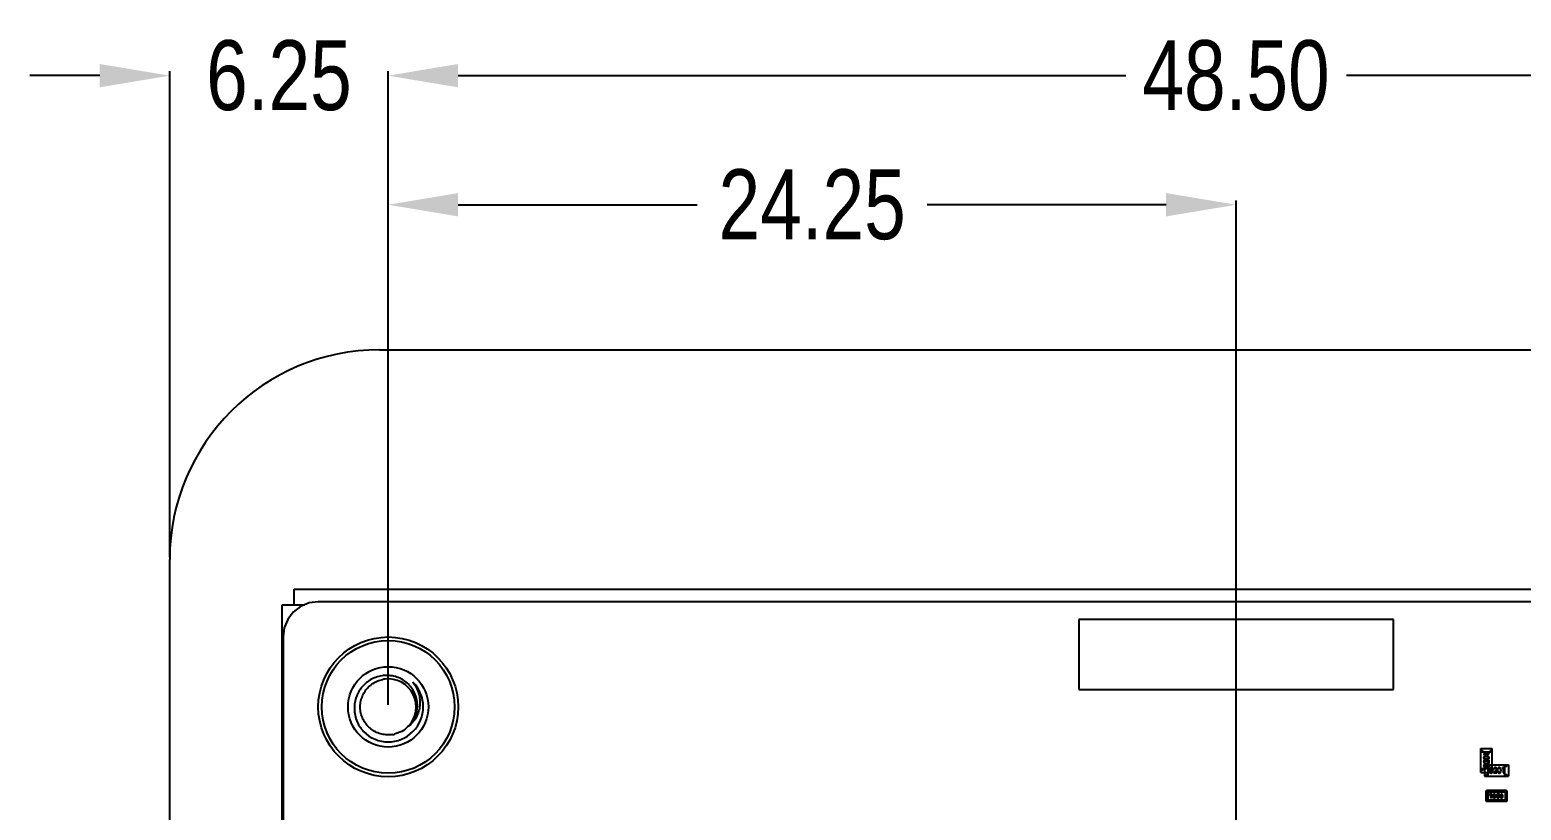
# Model space of a CAD drawing. Header units: inches. Extents: x -13 to 240, y -18 to 126.
# Drawn here: x 163.58 to 206.23, y 96.51 to 118.84 of the extents above; entities that cross this region are included whole.
import ezdxf

# ---------------------------------------------------------------- set-up
doc = ezdxf.new("R2010")
doc.units = ezdxf.units.IN
doc.header["$LTSCALE"] = 1.21
doc.header["$MEASUREMENT"] = 0
doc.header["$PDMODE"] = 3
doc.header["$PDSIZE"] = 0.3125
doc.layers.get('0').update_dxf_attribs({"linetype": 'CONTINUOUS'})
doc.layers.get('Defpoints').update_dxf_attribs({"linetype": 'CONTINUOUS'})
doc.layers.add('DIM', color=3, linetype='CONTINUOUS')
doc.styles.get("Standard").update_dxf_attribs({"font": 'txt', "width": 0.8})
doc.dimstyles.get("Standard").update_dxf_attribs({"dimtxt": 0.15625, "dimasz": 0.1875, "dimexe": 0.125, "dimexo": 0.0625, "dimgap": 0.09, "dimtad": 0, "dimtih": 1, "dimtoh": 1, "dimzin": 4, "dimdsep": 46, "dimtxsty": 'Standard', "dimblk": '_FILLED', "dimblk1": '_FILLED', "dimblk2": '_FILLED', "dimcen": 0.09, "dimazin": 1, "dimtp": 0.01, "dimtm": 0.01, "dimtfac": 1, "dimtofl": 0, "dimtmove": 0, "dimatfit": 3, "dimldrblk": '_FILLED', "dimfxl": 1, "dimtolj": 1, "dimtzin": 4, "dimarcsym": 0})

# ---------------------------------------------------------------- blocks, each defined once
blk = doc.blocks.new('_FILLED')
at = {"color": 0, "linetype": 'ByBlock'}
blk.add_solid([(0, 0), (-1, 0.167), (-1, -0.167)], dxfattribs=at)
blk = doc.blocks.new('*D50')
at = {"layer": 'Defpoints', "color": 0}
for p in [(222.326, 117.529), (173.826, 99.467), (222.326, 99.467)]:
    blk.add_point(p, dxfattribs=at)
at = {"layer": 'DIM', "color": 0, "lineweight": -2}
for p, q in [((173.826, 99.529), (173.826, 117.654)), ((175.826, 117.529), (194.92, 117.529)), ((220.326, 117.529), (201.233, 117.529)), ((222.326, 99.529), (222.326, 117.654))]:
    blk.add_line(p, q, dxfattribs=at)
at = {"layer": 'DIM', "color": 0, "lineweight": -2, "xscale": 2, "yscale": 2, "zscale": 2, "rotation": 180}
blk.add_blockref('_FILLED', (173.826, 117.529), dxfattribs=at)
at = {"layer": 'DIM', "color": 0, "lineweight": -2, "xscale": 2, "yscale": 2, "zscale": 2}
blk.add_blockref('_FILLED', (222.326, 117.529), dxfattribs=at)
at = {"layer": 'DIM', "color": 0, "insert": (198.076, 117.529), "char_height": 2, "attachment_point": 5}
blk.add_mtext('\\A1;48.50', dxfattribs=at)
blk = doc.blocks.new('*D51')
at = {"layer": 'Defpoints', "color": 0}
for p in [(167.577, 117.529), (167.577, 103.686), (173.826, 99.467)]:
    blk.add_point(p, dxfattribs=at)
at = {"layer": 'DIM', "color": 0, "lineweight": -2}
for p, q in [((165.577, 117.529), (163.577, 117.529)), ((167.577, 103.749), (167.577, 117.654)), ((173.826, 99.529), (173.826, 117.654)), ((175.826, 117.529), (177.826, 117.529))]:
    blk.add_line(p, q, dxfattribs=at)
at = {"layer": 'DIM', "color": 0, "lineweight": -2, "xscale": 2, "yscale": 2, "zscale": 2}
blk.add_blockref('_FILLED', (167.577, 117.529), dxfattribs=at)
at = {"layer": 'DIM', "color": 0, "lineweight": -2, "xscale": 2, "yscale": 2, "zscale": 2, "rotation": 180}
blk.add_blockref('_FILLED', (173.826, 117.529), dxfattribs=at)
at = {"layer": 'DIM', "color": 0, "insert": (170.702, 117.529), "char_height": 2, "attachment_point": 5}
blk.add_mtext('\\A1;6.25', dxfattribs=at)
blk = doc.blocks.new('*D57')
at = {"layer": 'Defpoints', "color": 0}
for p in [(222.327, 99.465), (198.077, 63.466), (232.488, 63.466)]:
    blk.add_point(p, dxfattribs=at)
at = {"layer": 'DIM', "color": 0, "lineweight": -2}
for p, q in [((222.389, 99.465), (232.613, 99.465)), ((232.488, 97.465), (232.488, 84.489)), ((232.488, 65.466), (232.488, 78.442)), ((198.139, 63.466), (232.613, 63.466))]:
    blk.add_line(p, q, dxfattribs=at)
at = {"layer": 'DIM', "color": 0, "lineweight": -2, "xscale": 2, "yscale": 2, "zscale": 2}
for p, rotation in [((232.488, 99.465), 90), ((232.488, 63.466), 270)]:
    blk.add_blockref('_FILLED', p, dxfattribs=dict(at, rotation=rotation))
at = {"layer": 'DIM', "color": 0, "insert": (232.488, 81.466), "char_height": 2, "attachment_point": 5, "rotation": 90}
blk.add_mtext('\\A1;36.00', dxfattribs=at)
blk = doc.blocks.new('*D58')
at = {"layer": 'Defpoints', "color": 0}
for p in [(173.827, 113.835), (173.827, 99.465), (198.077, 63.466)]:
    blk.add_point(p, dxfattribs=at)
at = {"layer": 'DIM', "color": 0, "lineweight": -2}
for p, q in [((173.827, 99.527), (173.827, 113.96)), ((198.077, 63.529), (198.077, 113.96)), ((175.827, 113.835), (182.662, 113.835)), ((196.077, 113.835), (189.242, 113.835))]:
    blk.add_line(p, q, dxfattribs=at)
at = {"layer": 'DIM', "color": 0, "lineweight": -2, "xscale": 2, "yscale": 2, "zscale": 2, "rotation": 180}
blk.add_blockref('_FILLED', (173.827, 113.835), dxfattribs=at)
at = {"layer": 'DIM', "color": 0, "lineweight": -2, "xscale": 2, "yscale": 2, "zscale": 2}
blk.add_blockref('_FILLED', (198.077, 113.835), dxfattribs=at)
at = {"layer": 'DIM', "color": 0, "insert": (185.952, 113.835), "char_height": 2, "attachment_point": 5}
blk.add_mtext('\\A1;24.25', dxfattribs=at)

msp = doc.modelspace()

# ---------------------------------------------------------------- linework, layer by layer
at = {"color": 7, "linetype": 'Continuous'}
for p, q in [((173.577, 109.686), (222.577, 109.686)), ((167.577, 23.246), (167.577, 103.686)), ((171.137, 102.386), (171.137, 102.836)), ((171.137, 102.836), (225.017, 102.836)), ((170.797, 19.546), (170.797, 102.386)), ((170.797, 102.386), (171.434, 102.386)), ((171.566, 102.441), (171.322, 102.34)), ((171.827, 102.475), (171.566, 102.441)), ((224.327, 102.466), (171.827, 102.475)), ((170.953, 101.971), (170.852, 101.727)), ((171.113, 102.18), (170.953, 101.971)), ((171.322, 102.34), (171.113, 102.18)), ((193.577, 101.966), (193.577, 99.966)), ((202.577, 101.966), (193.577, 101.966)), ((202.577, 99.966), (202.577, 101.966)), ((170.852, 101.727), (170.827, 101.466)), ((170.827, 101.466), (170.818, 64.681)), ((193.577, 99.966), (202.577, 99.966)), ((205.076, 97.591), (205.076, 98.271)), ((205.076, 98.271), (205.406, 98.271)), ((205.076, 98.221), (205.126, 98.221)), ((205.406, 98.171), (205.076, 98.171)), ((205.126, 98.221), (205.126, 98.171)), ((205.161, 98.133), (205.161, 98.105)), ((205.311, 98.133), (205.161, 98.133)), ((205.161, 98.105), (205.176, 98.097)), ((205.176, 98.097), (205.176, 98.12)), ((205.176, 98.12), (205.311, 98.12)), ((205.311, 98.12), (205.311, 98.133)), ((205.356, 98.171), (205.356, 98.221)), ((205.356, 98.221), (205.406, 98.221)), ((205.406, 97.715), (205.406, 98.271)), ((205.326, 97.691), (205.076, 97.691)), ((205.126, 97.691), (205.126, 97.641)), ((205.186, 97.804), (205.186, 97.752)), ((205.186, 97.735), (205.186, 97.481)), ((205.236, 97.811), (205.201, 97.811)), ((205.207, 97.848), (205.207, 97.862)), ((205.236, 98.047), (205.273, 98.041)), ((205.236, 97.816), (205.273, 97.81)), ((205.236, 97.761), (205.236, 97.811)), ((205.286, 97.761), (205.236, 97.761)), ((205.249, 97.901), (205.311, 97.843)), ((205.295, 97.875), (205.255, 97.912)), ((205.286, 97.752), (205.286, 97.803)), ((205.286, 97.481), (205.286, 97.736)), ((205.295, 97.945), (205.295, 97.875)), ((205.311, 97.945), (205.295, 97.945)), ((205.299, 97.811), (205.866, 97.811)), ((205.311, 97.843), (205.311, 97.945)), ((205.404, 97.691), (205.341, 97.691)), ((205.356, 97.641), (205.356, 97.691)), ((205.443, 97.68), (205.456, 97.68)), ((205.7, 97.727), (205.691, 97.711)), ((205.691, 97.711), (205.714, 97.711)), ((205.728, 97.727), (205.7, 97.727)), ((205.714, 97.711), (205.714, 97.577)), ((205.728, 97.577), (205.728, 97.727)), ((205.766, 97.481), (205.766, 97.811)), ((205.816, 97.761), (205.766, 97.761)), ((205.816, 97.811), (205.816, 97.761)), ((205.866, 97.811), (205.866, 97.481)), ((205.126, 97.641), (205.076, 97.641)), ((205.076, 97.591), (205.336, 97.591)), ((205.186, 97.481), (205.866, 97.481)), ((205.236, 97.481), (205.236, 97.531)), ((205.236, 97.531), (205.286, 97.531)), ((205.406, 97.641), (205.356, 97.641)), ((205.359, 97.591), (205.386, 97.591)), ((205.41, 97.652), (205.405, 97.614)), ((205.406, 97.641), (205.406, 97.619)), ((205.495, 97.639), (205.437, 97.577)), ((205.437, 97.577), (205.539, 97.577)), ((205.469, 97.592), (205.507, 97.632)), ((205.539, 97.592), (205.469, 97.592)), ((205.539, 97.577), (205.539, 97.592)), ((205.641, 97.652), (205.635, 97.614)), ((205.714, 97.577), (205.728, 97.577)), ((205.766, 97.531), (205.816, 97.531)), ((205.816, 97.531), (205.816, 97.481)), ((205.221, 97.038), (205.221, 96.794)), ((205.221, 97.038), (205.831, 97.038)), ((205.251, 96.764), (205.251, 97.069)), ((205.8, 97.069), (205.251, 97.069)), ((205.282, 97.069), (205.282, 96.764)), ((205.389, 96.965), (205.337, 96.965)), ((205.337, 96.948), (205.354, 96.948)), ((205.354, 96.948), (205.354, 96.86)), ((205.354, 96.86), (205.391, 96.869)), ((205.372, 96.883), (205.372, 96.948)), ((205.372, 96.948), (205.389, 96.948)), ((205.387, 96.887), (205.372, 96.883)), ((205.392, 96.888), (205.387, 96.887)), ((205.4, 96.879), (205.392, 96.888)), ((205.428, 96.922), (205.428, 96.904)), ((205.446, 96.922), (205.453, 96.943)), ((205.446, 96.922), (205.446, 96.904)), ((205.453, 96.882), (205.446, 96.904)), ((205.453, 96.943), (205.465, 96.949)), ((205.465, 96.877), (205.453, 96.882)), ((205.465, 96.949), (205.477, 96.944)), ((205.478, 96.883), (205.465, 96.877)), ((205.477, 96.944), (205.485, 96.922)), ((205.485, 96.904), (205.478, 96.883)), ((205.485, 96.904), (205.485, 96.922)), ((205.502, 96.904), (205.502, 96.922)), ((205.532, 96.965), (205.532, 96.957)), ((205.609, 96.965), (205.532, 96.965)), ((205.541, 96.945), (205.546, 96.948)), ((205.546, 96.948), (205.582, 96.948)), ((205.582, 96.948), (205.549, 96.921)), ((205.549, 96.891), (205.554, 96.901)), ((205.554, 96.901), (205.609, 96.946)), ((205.584, 96.882), (205.569, 96.877)), ((205.589, 96.891), (205.584, 96.882)), ((205.597, 96.897), (205.589, 96.891)), ((205.606, 96.889), (205.597, 96.897)), ((205.609, 96.946), (205.609, 96.965)), ((205.633, 96.922), (205.633, 96.904)), ((205.65, 96.922), (205.657, 96.943)), ((205.65, 96.922), (205.65, 96.904)), ((205.658, 96.882), (205.65, 96.904)), ((205.657, 96.943), (205.67, 96.949)), ((205.67, 96.877), (205.658, 96.882)), ((205.67, 96.949), (205.682, 96.944)), ((205.682, 96.883), (205.67, 96.877)), ((205.682, 96.944), (205.689, 96.922)), ((205.689, 96.904), (205.682, 96.883)), ((205.689, 96.904), (205.689, 96.922)), ((205.707, 96.904), (205.707, 96.922)), ((205.77, 97.069), (205.77, 96.764)), ((205.8, 97.069), (205.8, 96.764)), ((205.831, 96.794), (205.831, 97.038)), ((205.831, 96.794), (205.221, 96.794)), ((205.251, 96.764), (205.8, 96.764))]:
    msp.add_line(p, q, dxfattribs=at)
for radius in [2, 1.9, 1.15]:
    msp.add_circle((173.827, 99.466), radius, dxfattribs=at)
for centre, radius, start, end in [((173.577, 103.686), 6, 90, 180), ((173.826, 99.467), 0.799, 97.041, 100.9143), ((173.827, 99.466), 0.8, 315.539, 97.0457), ((173.827, 99.466), 1, 225, 45), ((173.827, 99.465), 0.799, 278.9757, 282.8536), ((205.251, 97.038), 0.0305, 90, 180), ((205.8, 97.038), 0.0305, 0, 90), ((205.251, 96.794), 0.0305, 180, 270), ((205.8, 96.794), 0.0305, 270, 0)]:
    msp.add_arc(centre, radius, start, end, dxfattribs=at)
for points, knots in [([(173.952, 98.676), (173.9, 98.668), (173.796, 98.662), (173.642, 98.683), (173.494, 98.733), (173.359, 98.811), (173.241, 98.914), (173.145, 99.037), (173.075, 99.177), (173.034, 99.327), (173.022, 99.483), (173.04, 99.638), (173.088, 99.787), (173.164, 99.923), (173.264, 100.042), (173.386, 100.14), (173.524, 100.213), (173.624, 100.242), (173.675, 100.252)], [0, 0, 0, 0, 0.062524, 0.125017, 0.187517, 0.250016, 0.312515, 0.375014, 0.437512, 0.500011, 0.562509, 0.625008, 0.687506, 0.750005, 0.812504, 0.875002, 0.937501, 1, 1, 1, 1]), ([(174.392, 98.901), (174.436, 98.94), (174.514, 99.027), (174.6, 99.181), (174.652, 99.35), (174.667, 99.525), (174.645, 99.7), (174.588, 99.867), (174.497, 100.018), (174.378, 100.148), (174.236, 100.252), (174.075, 100.325), (173.904, 100.365), (173.728, 100.371), (173.554, 100.343), (173.388, 100.283), (173.238, 100.192), (173.15, 100.113), (173.11, 100.07)], [0, 0, 0, 0, 0.062476, 0.124951, 0.187434, 0.24992, 0.31241, 0.374903, 0.437399, 0.499899, 0.562402, 0.624908, 0.687417, 0.749928, 0.812442, 0.874959, 0.937478, 1, 1, 1, 1]), ([(173.11, 100.07), (173.035, 99.989), (172.913, 99.798), (172.865, 99.577), (172.86, 99.466)], [0, 0, 0, 0, 0.499954, 1, 1, 1, 1]), ([(174.534, 100.173), (174.57, 100.126), (174.635, 100.025), (174.702, 99.859), (174.737, 99.683), (174.737, 99.504), (174.702, 99.328), (174.632, 99.163), (174.529, 99.016), (174.44, 98.935), (174.392, 98.901)], [0, 0, 0, 0, 0.125239, 0.250419, 0.375543, 0.5006, 0.625583, 0.750487, 0.875289, 1, 1, 1, 1]), ([(172.86, 99.466), (172.857, 99.402), (172.864, 99.273), (172.913, 99.085), (172.998, 98.91), (173.076, 98.807), (173.119, 98.759)], [0, 0, 0, 0, 0.249991, 0.499982, 0.74998, 1, 1, 1, 1]), ([(205.236, 98.06), (205.233, 98.06), (205.229, 98.06), (205.222, 98.06), (205.216, 98.059), (205.21, 98.058), (205.205, 98.057), (205.2, 98.056), (205.195, 98.055), (205.191, 98.053), (205.186, 98.051), (205.183, 98.049), (205.179, 98.047), (205.176, 98.045), (205.173, 98.043), (205.17, 98.04), (205.167, 98.037), (205.165, 98.035), (205.163, 98.032), (205.161, 98.028), (205.16, 98.025), (205.159, 98.022), (205.158, 98.019), (205.157, 98.015), (205.157, 98.012), (205.157, 98.009), (205.157, 98.008)], [0, 0, 0, 0, 0.065278, 0.127205, 0.186168, 0.241675, 0.294115, 0.343609, 0.390387, 0.434463, 0.476646, 0.517002, 0.555936, 0.593716, 0.630057, 0.665601, 0.700745, 0.734917, 0.768681, 0.802087, 0.834849, 0.867433, 0.900138, 0.932806, 0.966212, 1, 1, 1, 1]), ([(205.157, 98.008), (205.157, 98.007), (205.157, 98.005), (205.157, 98.001), (205.158, 97.998), (205.159, 97.995), (205.16, 97.991), (205.161, 97.988), (205.163, 97.985), (205.165, 97.982), (205.167, 97.979), (205.17, 97.977), (205.173, 97.974), (205.175, 97.972), (205.179, 97.97), (205.182, 97.968), (205.186, 97.966), (205.19, 97.964), (205.194, 97.963), (205.199, 97.962), (205.204, 97.96), (205.209, 97.96), (205.215, 97.959), (205.222, 97.958), (205.229, 97.958), (205.233, 97.958), (205.236, 97.958)], [0, 0, 0, 0, 0.033742, 0.066533, 0.099153, 0.13154, 0.164087, 0.196563, 0.229707, 0.263315, 0.297504, 0.331686, 0.366482, 0.4021, 0.438958, 0.476748, 0.515985, 0.556589, 0.599519, 0.645765, 0.695487, 0.748721, 0.805687, 0.866754, 0.931405, 1, 1, 1, 1]), ([(205.201, 97.943), (205.2, 97.943), (205.197, 97.943), (205.193, 97.942), (205.189, 97.941), (205.185, 97.94), (205.181, 97.938), (205.177, 97.936), (205.173, 97.933), (205.17, 97.93), (205.167, 97.927), (205.164, 97.923), (205.162, 97.92), (205.16, 97.916), (205.159, 97.911), (205.158, 97.907), (205.157, 97.902), (205.157, 97.899), (205.157, 97.897)], [0, 0, 0, 0, 0.06271, 0.123347, 0.183401, 0.242828, 0.302097, 0.36242, 0.423725, 0.487032, 0.550491, 0.612709, 0.674265, 0.73617, 0.799211, 0.863483, 0.930525, 1, 1, 1, 1]), ([(205.157, 97.897), (205.157, 97.896), (205.157, 97.892), (205.158, 97.888), (205.159, 97.883), (205.16, 97.878), (205.162, 97.874), (205.165, 97.87), (205.168, 97.866), (205.171, 97.863), (205.174, 97.86), (205.178, 97.857), (205.182, 97.854), (205.187, 97.852), (205.191, 97.851), (205.196, 97.849), (205.202, 97.849), (205.205, 97.849), (205.207, 97.848)], [0, 0, 0, 0, 0.06445, 0.126725, 0.187421, 0.247417, 0.306749, 0.366595, 0.427749, 0.490235, 0.553031, 0.614805, 0.676505, 0.738096, 0.801021, 0.864897, 0.931209, 1, 1, 1, 1]), ([(205.236, 97.829), (205.233, 97.829), (205.229, 97.829), (205.222, 97.829), (205.216, 97.828), (205.21, 97.828), (205.205, 97.827), (205.2, 97.825), (205.195, 97.824), (205.191, 97.822), (205.186, 97.821), (205.183, 97.819), (205.179, 97.817), (205.176, 97.814), (205.173, 97.812), (205.17, 97.809), (205.167, 97.807), (205.165, 97.804), (205.163, 97.801), (205.161, 97.798), (205.16, 97.795), (205.159, 97.791), (205.158, 97.788), (205.157, 97.785), (205.157, 97.781), (205.157, 97.779), (205.157, 97.777)], [0, 0, 0, 0, 0.065278, 0.127205, 0.186168, 0.241675, 0.294115, 0.343609, 0.390387, 0.434463, 0.476646, 0.517002, 0.555936, 0.593716, 0.630057, 0.665601, 0.700745, 0.734917, 0.768681, 0.802087, 0.834849, 0.867433, 0.900138, 0.932806, 0.966212, 1, 1, 1, 1]), ([(205.157, 97.777), (205.157, 97.776), (205.157, 97.774), (205.157, 97.77), (205.158, 97.767), (205.159, 97.764), (205.16, 97.761), (205.161, 97.757), (205.163, 97.754), (205.165, 97.751), (205.167, 97.749), (205.17, 97.746), (205.173, 97.744), (205.175, 97.741), (205.179, 97.739), (205.182, 97.737), (205.186, 97.735), (205.19, 97.734), (205.194, 97.732), (205.199, 97.731), (205.204, 97.73), (205.209, 97.729), (205.215, 97.728), (205.222, 97.728), (205.229, 97.727), (205.233, 97.727), (205.236, 97.727)], [0, 0, 0, 0, 0.033742, 0.066533, 0.099153, 0.13154, 0.164087, 0.196563, 0.229707, 0.263315, 0.297504, 0.331686, 0.366482, 0.4021, 0.438958, 0.476748, 0.515985, 0.556589, 0.599519, 0.645765, 0.695487, 0.748721, 0.805687, 0.866754, 0.931405, 1, 1, 1, 1]), ([(205.172, 98.009), (205.172, 98.01), (205.172, 98.014), (205.174, 98.018), (205.176, 98.023), (205.178, 98.027), (205.18, 98.03), (205.182, 98.032), (205.185, 98.034), (205.187, 98.036), (205.19, 98.037), (205.193, 98.039), (205.196, 98.04), (205.199, 98.042), (205.203, 98.043), (205.207, 98.044), (205.211, 98.045), (205.216, 98.045), (205.22, 98.046), (205.225, 98.046), (205.23, 98.046), (205.234, 98.046), (205.236, 98.047)], [0, 0, 0, 0, 0.059689, 0.119507, 0.181075, 0.246162, 0.279894, 0.314468, 0.350403, 0.387474, 0.426147, 0.466624, 0.508745, 0.553328, 0.600058, 0.649177, 0.700552, 0.754894, 0.811825, 0.871514, 0.934319, 1, 1, 1, 1]), ([(205.236, 97.972), (205.234, 97.972), (205.23, 97.972), (205.224, 97.972), (205.219, 97.972), (205.214, 97.973), (205.209, 97.973), (205.205, 97.974), (205.201, 97.975), (205.198, 97.976), (205.195, 97.977), (205.192, 97.979), (205.189, 97.98), (205.187, 97.982), (205.184, 97.984), (205.182, 97.985), (205.18, 97.987), (205.178, 97.99), (205.176, 97.994), (205.174, 97.999), (205.172, 98.004), (205.172, 98.007), (205.172, 98.009)], [0, 0, 0, 0, 0.073302, 0.142286, 0.206253, 0.266017, 0.321612, 0.372532, 0.419497, 0.462398, 0.502825, 0.541489, 0.579034, 0.615143, 0.650298, 0.684912, 0.718701, 0.752189, 0.817245, 0.879117, 0.939613, 1, 1, 1, 1]), ([(205.172, 97.897), (205.172, 97.898), (205.172, 97.9), (205.173, 97.903), (205.173, 97.906), (205.174, 97.909), (205.176, 97.912), (205.177, 97.915), (205.179, 97.917), (205.181, 97.92), (205.183, 97.922), (205.186, 97.924), (205.188, 97.926), (205.191, 97.927), (205.194, 97.928), (205.197, 97.929), (205.2, 97.929), (205.202, 97.929), (205.203, 97.929)], [0, 0, 0, 0, 0.068027, 0.133505, 0.19695, 0.26027, 0.322741, 0.384982, 0.448465, 0.513424, 0.578224, 0.640011, 0.700094, 0.760067, 0.819012, 0.877878, 0.938035, 1, 1, 1, 1]), ([(205.207, 97.862), (205.205, 97.862), (205.203, 97.862), (205.199, 97.863), (205.196, 97.864), (205.192, 97.865), (205.189, 97.867), (205.186, 97.868), (205.184, 97.87), (205.181, 97.873), (205.179, 97.875), (205.177, 97.878), (205.176, 97.881), (205.174, 97.883), (205.173, 97.887), (205.173, 97.89), (205.172, 97.893), (205.172, 97.895), (205.172, 97.897)], [0, 0, 0, 0, 0.073648, 0.143686, 0.210962, 0.275557, 0.338064, 0.399311, 0.4594, 0.51934, 0.579024, 0.637809, 0.695959, 0.754122, 0.813113, 0.873453, 0.935561, 1, 1, 1, 1]), ([(205.172, 97.778), (205.172, 97.78), (205.172, 97.783), (205.174, 97.788), (205.176, 97.792), (205.178, 97.796), (205.18, 97.799), (205.182, 97.801), (205.185, 97.803), (205.187, 97.805), (205.19, 97.806), (205.193, 97.808), (205.196, 97.809), (205.199, 97.811), (205.203, 97.812), (205.207, 97.813), (205.211, 97.814), (205.216, 97.815), (205.22, 97.815), (205.225, 97.815), (205.23, 97.816), (205.234, 97.816), (205.236, 97.816)], [0, 0, 0, 0, 0.059689, 0.119507, 0.181075, 0.246162, 0.279894, 0.314468, 0.350403, 0.387474, 0.426147, 0.466624, 0.508745, 0.553328, 0.600058, 0.649177, 0.700552, 0.754894, 0.811825, 0.871514, 0.934319, 1, 1, 1, 1]), ([(205.236, 97.741), (205.234, 97.741), (205.23, 97.741), (205.224, 97.741), (205.219, 97.741), (205.214, 97.742), (205.209, 97.742), (205.205, 97.743), (205.201, 97.744), (205.198, 97.745), (205.195, 97.747), (205.192, 97.748), (205.189, 97.749), (205.187, 97.751), (205.184, 97.753), (205.182, 97.755), (205.18, 97.757), (205.178, 97.76), (205.176, 97.763), (205.174, 97.768), (205.172, 97.773), (205.172, 97.776), (205.172, 97.778)], [0, 0, 0, 0, 0.073302, 0.142286, 0.206253, 0.266017, 0.321612, 0.372532, 0.419497, 0.462398, 0.502825, 0.541489, 0.579034, 0.615143, 0.650298, 0.684912, 0.718701, 0.752189, 0.817245, 0.879117, 0.939613, 1, 1, 1, 1]), ([(205.255, 97.912), (205.254, 97.914), (205.251, 97.917), (205.246, 97.92), (205.242, 97.924), (205.238, 97.927), (205.235, 97.93), (205.231, 97.933), (205.228, 97.935), (205.224, 97.937), (205.22, 97.939), (205.214, 97.941), (205.208, 97.942), (205.203, 97.943), (205.201, 97.943)], [0, 0, 0, 0, 0.09953, 0.192079, 0.277712, 0.357454, 0.429648, 0.495771, 0.555538, 0.608657, 0.707578, 0.804328, 0.901298, 1, 1, 1, 1]), ([(205.203, 97.929), (205.204, 97.929), (205.207, 97.929), (205.212, 97.928), (205.217, 97.926), (205.221, 97.924), (205.224, 97.922), (205.227, 97.92), (205.229, 97.918), (205.233, 97.915), (205.236, 97.912), (205.24, 97.909), (205.244, 97.905), (205.247, 97.902), (205.249, 97.901)], [0, 0, 0, 0, 0.088014, 0.174976, 0.2638, 0.355443, 0.406413, 0.465519, 0.533076, 0.609353, 0.693899, 0.787171, 0.889197, 1, 1, 1, 1]), ([(205.314, 98.008), (205.314, 98.009), (205.314, 98.012), (205.314, 98.015), (205.313, 98.019), (205.312, 98.022), (205.311, 98.025), (205.31, 98.029), (205.308, 98.032), (205.306, 98.035), (205.304, 98.038), (205.301, 98.04), (205.298, 98.043), (205.295, 98.045), (205.292, 98.048), (205.289, 98.05), (205.285, 98.052), (205.281, 98.053), (205.276, 98.055), (205.272, 98.056), (205.266, 98.057), (205.261, 98.058), (205.255, 98.059), (205.249, 98.06), (205.242, 98.06), (205.238, 98.06), (205.236, 98.06)], [0, 0, 0, 0, 0.033824, 0.067298, 0.10028, 0.133019, 0.165736, 0.198792, 0.232372, 0.266409, 0.301016, 0.336196, 0.371972, 0.408574, 0.446394, 0.485225, 0.525372, 0.567224, 0.611081, 0.65775, 0.70702, 0.759235, 0.814484, 0.873227, 0.934937, 1, 1, 1, 1]), ([(205.299, 98.009), (205.299, 98.007), (205.299, 98.004), (205.298, 97.999), (205.295, 97.994), (205.293, 97.99), (205.291, 97.987), (205.289, 97.985), (205.287, 97.984), (205.284, 97.982), (205.282, 97.98), (205.279, 97.979), (205.276, 97.977), (205.273, 97.976), (205.27, 97.975), (205.266, 97.974), (205.262, 97.973), (205.257, 97.973), (205.252, 97.972), (205.247, 97.972), (205.242, 97.972), (205.238, 97.972), (205.236, 97.972)], [0, 0, 0, 0, 0.060034, 0.120278, 0.182348, 0.247919, 0.281641, 0.315701, 0.350322, 0.385703, 0.421819, 0.459196, 0.497866, 0.538301, 0.58121, 0.628183, 0.679403, 0.734699, 0.794074, 0.858416, 0.927049, 1, 1, 1, 1]), ([(205.236, 97.958), (205.238, 97.958), (205.243, 97.958), (205.249, 97.958), (205.256, 97.959), (205.262, 97.96), (205.267, 97.961), (205.272, 97.962), (205.277, 97.963), (205.282, 97.964), (205.286, 97.966), (205.289, 97.968), (205.293, 97.97), (205.296, 97.972), (205.299, 97.974), (205.302, 97.977), (205.304, 97.98), (205.306, 97.982), (205.308, 97.985), (205.31, 97.988), (205.311, 97.991), (205.312, 97.995), (205.313, 97.998), (205.314, 98.001), (205.314, 98.005), (205.314, 98.007), (205.314, 98.008)], [0, 0, 0, 0, 0.068113, 0.132564, 0.193427, 0.250218, 0.303569, 0.353576, 0.400235, 0.443586, 0.484619, 0.524292, 0.56238, 0.599049, 0.63494, 0.669782, 0.704009, 0.737842, 0.771098, 0.803896, 0.836415, 0.868639, 0.900715, 0.933378, 0.966213, 1, 1, 1, 1]), ([(205.314, 97.777), (205.314, 97.779), (205.314, 97.781), (205.314, 97.785), (205.313, 97.788), (205.312, 97.791), (205.311, 97.795), (205.31, 97.798), (205.308, 97.801), (205.306, 97.804), (205.304, 97.807), (205.301, 97.809), (205.298, 97.812), (205.295, 97.814), (205.292, 97.817), (205.289, 97.819), (205.285, 97.821), (205.281, 97.823), (205.276, 97.824), (205.272, 97.825), (205.266, 97.827), (205.261, 97.828), (205.255, 97.828), (205.249, 97.829), (205.242, 97.829), (205.238, 97.829), (205.236, 97.829)], [0, 0, 0, 0, 0.033824, 0.067298, 0.10028, 0.133019, 0.165736, 0.198792, 0.232372, 0.266409, 0.301016, 0.336196, 0.371972, 0.408574, 0.446394, 0.485225, 0.525372, 0.567224, 0.611081, 0.65775, 0.70702, 0.759235, 0.814484, 0.873227, 0.934937, 1, 1, 1, 1]), ([(205.299, 97.778), (205.299, 97.776), (205.299, 97.773), (205.298, 97.768), (205.295, 97.763), (205.293, 97.76), (205.291, 97.757), (205.289, 97.755), (205.287, 97.753), (205.284, 97.751), (205.282, 97.749), (205.279, 97.748), (205.276, 97.747), (205.273, 97.745), (205.27, 97.744), (205.266, 97.743), (205.262, 97.743), (205.257, 97.742), (205.252, 97.741), (205.247, 97.741), (205.242, 97.741), (205.238, 97.741), (205.236, 97.741)], [0, 0, 0, 0, 0.060034, 0.120278, 0.182348, 0.247919, 0.281641, 0.315701, 0.350322, 0.385703, 0.421819, 0.459196, 0.497866, 0.538301, 0.58121, 0.628183, 0.679403, 0.734699, 0.794074, 0.858416, 0.927049, 1, 1, 1, 1]), ([(205.236, 97.727), (205.238, 97.727), (205.243, 97.727), (205.249, 97.728), (205.256, 97.728), (205.262, 97.729), (205.267, 97.73), (205.272, 97.731), (205.277, 97.732), (205.282, 97.734), (205.286, 97.735), (205.289, 97.737), (205.293, 97.739), (205.296, 97.741), (205.299, 97.744), (205.302, 97.746), (205.304, 97.749), (205.306, 97.752), (205.308, 97.755), (205.31, 97.758), (205.311, 97.761), (205.312, 97.764), (205.313, 97.767), (205.314, 97.77), (205.314, 97.774), (205.314, 97.776), (205.314, 97.777)], [0, 0, 0, 0, 0.068113, 0.132564, 0.193427, 0.250218, 0.303569, 0.353576, 0.400235, 0.443586, 0.484619, 0.524292, 0.56238, 0.599049, 0.63494, 0.669782, 0.704009, 0.737842, 0.771098, 0.803896, 0.836415, 0.868639, 0.900715, 0.933378, 0.966213, 1, 1, 1, 1]), ([(205.273, 98.041), (205.274, 98.04), (205.276, 98.04), (205.279, 98.038), (205.282, 98.037), (205.285, 98.035), (205.287, 98.034), (205.289, 98.032), (205.291, 98.03), (205.293, 98.027), (205.296, 98.023), (205.298, 98.018), (205.299, 98.014), (205.299, 98.01), (205.299, 98.009)], [0, 0, 0, 0, 0.075949, 0.148549, 0.218996, 0.286119, 0.351826, 0.416074, 0.478265, 0.540325, 0.660405, 0.774606, 0.887187, 1, 1, 1, 1]), ([(205.273, 97.81), (205.274, 97.81), (205.276, 97.809), (205.279, 97.808), (205.282, 97.806), (205.285, 97.805), (205.287, 97.803), (205.289, 97.801), (205.291, 97.799), (205.293, 97.796), (205.296, 97.792), (205.298, 97.788), (205.299, 97.783), (205.299, 97.78), (205.299, 97.778)], [0, 0, 0, 0, 0.075949, 0.148549, 0.218996, 0.286119, 0.351826, 0.416074, 0.478265, 0.540325, 0.660405, 0.774606, 0.887187, 1, 1, 1, 1]), ([(205.372, 97.73), (205.371, 97.73), (205.368, 97.73), (205.365, 97.73), (205.362, 97.729), (205.358, 97.728), (205.355, 97.727), (205.352, 97.726), (205.349, 97.724), (205.346, 97.722), (205.343, 97.72), (205.341, 97.717), (205.338, 97.715), (205.336, 97.712), (205.334, 97.708), (205.332, 97.705), (205.33, 97.701), (205.328, 97.697), (205.327, 97.693), (205.325, 97.688), (205.324, 97.683), (205.323, 97.678), (205.323, 97.672), (205.322, 97.665), (205.322, 97.659), (205.322, 97.654), (205.322, 97.651)], [0, 0, 0, 0, 0.033742, 0.066533, 0.099153, 0.13154, 0.164087, 0.196563, 0.229707, 0.263315, 0.297504, 0.331686, 0.366482, 0.4021, 0.438958, 0.476748, 0.515985, 0.556589, 0.599519, 0.645765, 0.695487, 0.748721, 0.805687, 0.866754, 0.931405, 1, 1, 1, 1]), ([(205.335, 97.652), (205.335, 97.654), (205.335, 97.657), (205.336, 97.663), (205.336, 97.668), (205.336, 97.673), (205.337, 97.678), (205.338, 97.682), (205.339, 97.686), (205.34, 97.689), (205.341, 97.692), (205.342, 97.695), (205.344, 97.698), (205.346, 97.7), (205.347, 97.703), (205.349, 97.705), (205.351, 97.707), (205.354, 97.709), (205.358, 97.711), (205.363, 97.714), (205.367, 97.715), (205.371, 97.715), (205.372, 97.715)], [0, 0, 0, 0, 0.073302, 0.142286, 0.206253, 0.266017, 0.321612, 0.372532, 0.419497, 0.462398, 0.502825, 0.541489, 0.579034, 0.615143, 0.650298, 0.684912, 0.718701, 0.752189, 0.817245, 0.879117, 0.939613, 1, 1, 1, 1]), ([(205.424, 97.651), (205.424, 97.654), (205.424, 97.658), (205.423, 97.665), (205.423, 97.671), (205.422, 97.677), (205.421, 97.682), (205.42, 97.688), (205.419, 97.692), (205.417, 97.697), (205.415, 97.701), (205.413, 97.705), (205.411, 97.708), (205.409, 97.711), (205.406, 97.714), (205.404, 97.717), (205.401, 97.72), (205.398, 97.722), (205.395, 97.724), (205.392, 97.726), (205.389, 97.727), (205.386, 97.728), (205.382, 97.729), (205.379, 97.73), (205.376, 97.73), (205.373, 97.73), (205.372, 97.73)], [0, 0, 0, 0, 0.065278, 0.127205, 0.186168, 0.241675, 0.294115, 0.343609, 0.390387, 0.434463, 0.476646, 0.517002, 0.555936, 0.593716, 0.630057, 0.665601, 0.700745, 0.734917, 0.768681, 0.802087, 0.834849, 0.867433, 0.900138, 0.932806, 0.966212, 1, 1, 1, 1]), ([(205.372, 97.715), (205.374, 97.715), (205.377, 97.715), (205.382, 97.714), (205.387, 97.711), (205.391, 97.709), (205.393, 97.707), (205.396, 97.705), (205.397, 97.703), (205.399, 97.7), (205.401, 97.697), (205.403, 97.694), (205.404, 97.691), (205.405, 97.688), (205.406, 97.684), (205.408, 97.68), (205.408, 97.676), (205.409, 97.672), (205.41, 97.667), (205.41, 97.662), (205.41, 97.657), (205.41, 97.653), (205.41, 97.652)], [0, 0, 0, 0, 0.059689, 0.119507, 0.181075, 0.246162, 0.279894, 0.314468, 0.350403, 0.387474, 0.426147, 0.466624, 0.508745, 0.553328, 0.600058, 0.649177, 0.700552, 0.754894, 0.811825, 0.871514, 0.934319, 1, 1, 1, 1]), ([(205.492, 97.73), (205.49, 97.73), (205.487, 97.73), (205.482, 97.73), (205.477, 97.728), (205.473, 97.727), (205.469, 97.725), (205.465, 97.723), (205.461, 97.72), (205.457, 97.716), (205.454, 97.713), (205.451, 97.709), (205.449, 97.705), (205.447, 97.7), (205.445, 97.696), (205.444, 97.691), (205.443, 97.686), (205.443, 97.682), (205.443, 97.68)], [0, 0, 0, 0, 0.06445, 0.126725, 0.187421, 0.247417, 0.306749, 0.366595, 0.427749, 0.490235, 0.553031, 0.614805, 0.676505, 0.738096, 0.801021, 0.864897, 0.931209, 1, 1, 1, 1]), ([(205.456, 97.68), (205.457, 97.682), (205.457, 97.684), (205.458, 97.688), (205.458, 97.692), (205.46, 97.695), (205.461, 97.698), (205.463, 97.701), (205.465, 97.704), (205.467, 97.706), (205.47, 97.708), (205.472, 97.71), (205.475, 97.712), (205.478, 97.713), (205.481, 97.714), (205.484, 97.714), (205.488, 97.715), (205.49, 97.715), (205.491, 97.715)], [0, 0, 0, 0, 0.073648, 0.143686, 0.210962, 0.275557, 0.338064, 0.399311, 0.4594, 0.51934, 0.579024, 0.637809, 0.695959, 0.754122, 0.813113, 0.873453, 0.935561, 1, 1, 1, 1]), ([(205.491, 97.715), (205.492, 97.715), (205.495, 97.715), (205.498, 97.714), (205.501, 97.714), (205.504, 97.713), (205.507, 97.712), (205.509, 97.71), (205.512, 97.708), (205.514, 97.706), (205.517, 97.704), (205.518, 97.701), (205.52, 97.699), (205.521, 97.696), (205.522, 97.693), (205.523, 97.691), (205.524, 97.688), (205.524, 97.686), (205.524, 97.685)], [0, 0, 0, 0, 0.068027, 0.133505, 0.19695, 0.26027, 0.322741, 0.384982, 0.448465, 0.513424, 0.578224, 0.640011, 0.700094, 0.760067, 0.819012, 0.877878, 0.938035, 1, 1, 1, 1]), ([(205.537, 97.686), (205.537, 97.687), (205.537, 97.69), (205.536, 97.695), (205.535, 97.699), (205.534, 97.703), (205.532, 97.707), (205.53, 97.71), (205.528, 97.714), (205.525, 97.717), (205.522, 97.72), (205.518, 97.723), (205.514, 97.725), (205.51, 97.727), (205.506, 97.729), (205.501, 97.73), (205.497, 97.73), (205.494, 97.73), (205.492, 97.73)], [0, 0, 0, 0, 0.06271, 0.123347, 0.183401, 0.242828, 0.302097, 0.36242, 0.423725, 0.487032, 0.550491, 0.612709, 0.674265, 0.73617, 0.799211, 0.863483, 0.930525, 1, 1, 1, 1]), ([(205.524, 97.685), (205.524, 97.683), (205.524, 97.68), (205.523, 97.675), (205.521, 97.67), (205.519, 97.666), (205.517, 97.663), (205.515, 97.661), (205.513, 97.658), (205.51, 97.654), (205.507, 97.651), (205.503, 97.647), (205.5, 97.643), (205.497, 97.64), (205.495, 97.639)], [0, 0, 0, 0, 0.088014, 0.174976, 0.2638, 0.355443, 0.406413, 0.465519, 0.533076, 0.609353, 0.693899, 0.787171, 0.889197, 1, 1, 1, 1]), ([(205.507, 97.632), (205.508, 97.634), (205.511, 97.636), (205.515, 97.641), (205.519, 97.645), (205.522, 97.649), (205.525, 97.652), (205.527, 97.656), (205.529, 97.659), (205.532, 97.663), (205.534, 97.668), (205.536, 97.673), (205.537, 97.68), (205.537, 97.684), (205.537, 97.686)], [0, 0, 0, 0, 0.09953, 0.192079, 0.277712, 0.357454, 0.429648, 0.495771, 0.555538, 0.608657, 0.707578, 0.804328, 0.901298, 1, 1, 1, 1]), ([(205.603, 97.73), (205.602, 97.73), (205.599, 97.73), (205.596, 97.73), (205.592, 97.729), (205.589, 97.728), (205.586, 97.727), (205.583, 97.726), (205.58, 97.724), (205.577, 97.722), (205.574, 97.72), (205.571, 97.717), (205.569, 97.715), (205.567, 97.712), (205.564, 97.708), (205.562, 97.705), (205.561, 97.701), (205.559, 97.697), (205.557, 97.693), (205.556, 97.688), (205.555, 97.683), (205.554, 97.678), (205.553, 97.672), (205.553, 97.665), (205.553, 97.659), (205.553, 97.654), (205.553, 97.651)], [0, 0, 0, 0, 0.033742, 0.066533, 0.099153, 0.13154, 0.164087, 0.196563, 0.229707, 0.263315, 0.297504, 0.331686, 0.366482, 0.4021, 0.438958, 0.476748, 0.515985, 0.556589, 0.599519, 0.645765, 0.695487, 0.748721, 0.805687, 0.866754, 0.931405, 1, 1, 1, 1]), ([(205.566, 97.652), (205.566, 97.654), (205.566, 97.657), (205.566, 97.663), (205.567, 97.668), (205.567, 97.673), (205.568, 97.678), (205.569, 97.682), (205.57, 97.686), (205.571, 97.689), (205.572, 97.692), (205.573, 97.695), (205.575, 97.698), (205.576, 97.7), (205.578, 97.703), (205.58, 97.705), (205.582, 97.707), (205.585, 97.709), (205.589, 97.711), (205.593, 97.714), (205.598, 97.715), (205.602, 97.715), (205.603, 97.715)], [0, 0, 0, 0, 0.073302, 0.142286, 0.206253, 0.266017, 0.321612, 0.372532, 0.419497, 0.462398, 0.502825, 0.541489, 0.579034, 0.615143, 0.650298, 0.684912, 0.718701, 0.752189, 0.817245, 0.879117, 0.939613, 1, 1, 1, 1]), ([(205.655, 97.651), (205.654, 97.654), (205.654, 97.658), (205.654, 97.665), (205.654, 97.671), (205.653, 97.677), (205.652, 97.682), (205.651, 97.688), (205.649, 97.692), (205.648, 97.697), (205.646, 97.701), (205.644, 97.705), (205.642, 97.708), (205.64, 97.711), (205.637, 97.714), (205.635, 97.717), (205.632, 97.72), (205.629, 97.722), (205.626, 97.724), (205.623, 97.726), (205.62, 97.727), (205.617, 97.728), (205.613, 97.729), (205.61, 97.73), (205.606, 97.73), (205.604, 97.73), (205.603, 97.73)], [0, 0, 0, 0, 0.065278, 0.127205, 0.186168, 0.241675, 0.294115, 0.343609, 0.390387, 0.434463, 0.476646, 0.517002, 0.555936, 0.593716, 0.630057, 0.665601, 0.700745, 0.734917, 0.768681, 0.802087, 0.834849, 0.867433, 0.900138, 0.932806, 0.966212, 1, 1, 1, 1]), ([(205.603, 97.715), (205.605, 97.715), (205.608, 97.715), (205.613, 97.714), (205.618, 97.711), (205.621, 97.709), (205.624, 97.707), (205.626, 97.705), (205.628, 97.703), (205.63, 97.7), (205.632, 97.697), (205.633, 97.694), (205.635, 97.691), (205.636, 97.688), (205.637, 97.684), (205.638, 97.68), (205.639, 97.676), (205.64, 97.672), (205.64, 97.667), (205.641, 97.662), (205.641, 97.657), (205.641, 97.653), (205.641, 97.652)], [0, 0, 0, 0, 0.059689, 0.119507, 0.181075, 0.246162, 0.279894, 0.314468, 0.350403, 0.387474, 0.426147, 0.466624, 0.508745, 0.553328, 0.600058, 0.649177, 0.700552, 0.754894, 0.811825, 0.871514, 0.934319, 1, 1, 1, 1]), ([(205.322, 97.651), (205.322, 97.649), (205.322, 97.644), (205.322, 97.638), (205.323, 97.631), (205.323, 97.625), (205.324, 97.62), (205.325, 97.615), (205.327, 97.61), (205.328, 97.606), (205.33, 97.602), (205.332, 97.598), (205.334, 97.594), (205.336, 97.591), (205.338, 97.588), (205.341, 97.586), (205.343, 97.583), (205.346, 97.581), (205.349, 97.579), (205.352, 97.577), (205.355, 97.576), (205.358, 97.575), (205.362, 97.574), (205.365, 97.573), (205.368, 97.573), (205.371, 97.573), (205.372, 97.573)], [0, 0, 0, 0, 0.068113, 0.132564, 0.193427, 0.250218, 0.303569, 0.353576, 0.400235, 0.443586, 0.484619, 0.524292, 0.56238, 0.599049, 0.63494, 0.669782, 0.704009, 0.737842, 0.771098, 0.803896, 0.836415, 0.868639, 0.900715, 0.933378, 0.966213, 1, 1, 1, 1]), ([(205.372, 97.588), (205.371, 97.588), (205.367, 97.588), (205.363, 97.59), (205.358, 97.592), (205.354, 97.594), (205.351, 97.596), (205.349, 97.598), (205.347, 97.6), (205.346, 97.603), (205.344, 97.605), (205.342, 97.608), (205.341, 97.611), (205.34, 97.614), (205.339, 97.617), (205.338, 97.621), (205.337, 97.625), (205.336, 97.63), (205.336, 97.635), (205.336, 97.64), (205.335, 97.646), (205.335, 97.65), (205.335, 97.652)], [0, 0, 0, 0, 0.060034, 0.120278, 0.182348, 0.247919, 0.281641, 0.315701, 0.350322, 0.385703, 0.421819, 0.459196, 0.497866, 0.538301, 0.58121, 0.628183, 0.679403, 0.734699, 0.794074, 0.858416, 0.927049, 1, 1, 1, 1]), ([(205.372, 97.573), (205.373, 97.573), (205.376, 97.573), (205.379, 97.573), (205.382, 97.574), (205.386, 97.575), (205.389, 97.576), (205.392, 97.577), (205.395, 97.579), (205.398, 97.581), (205.401, 97.583), (205.404, 97.586), (205.407, 97.589), (205.409, 97.592), (205.411, 97.595), (205.413, 97.599), (205.415, 97.602), (205.417, 97.607), (205.419, 97.611), (205.42, 97.616), (205.421, 97.621), (205.422, 97.626), (205.423, 97.632), (205.423, 97.638), (205.424, 97.645), (205.424, 97.649), (205.424, 97.651)], [0, 0, 0, 0, 0.033824, 0.067298, 0.10028, 0.133019, 0.165736, 0.198792, 0.232372, 0.266409, 0.301016, 0.336196, 0.371972, 0.408574, 0.446394, 0.485225, 0.525372, 0.567224, 0.611081, 0.65775, 0.70702, 0.759235, 0.814484, 0.873227, 0.934937, 1, 1, 1, 1]), ([(205.405, 97.614), (205.404, 97.613), (205.403, 97.611), (205.402, 97.608), (205.401, 97.605), (205.399, 97.603), (205.397, 97.6), (205.395, 97.598), (205.393, 97.596), (205.391, 97.594), (205.387, 97.592), (205.382, 97.59), (205.377, 97.588), (205.374, 97.588), (205.372, 97.588)], [0, 0, 0, 0, 0.075949, 0.148549, 0.218996, 0.286119, 0.351826, 0.416074, 0.478265, 0.540325, 0.660405, 0.774606, 0.887187, 1, 1, 1, 1]), ([(205.553, 97.651), (205.553, 97.649), (205.553, 97.644), (205.553, 97.638), (205.553, 97.631), (205.554, 97.625), (205.555, 97.62), (205.556, 97.615), (205.557, 97.61), (205.559, 97.606), (205.561, 97.602), (205.562, 97.598), (205.565, 97.594), (205.567, 97.591), (205.569, 97.588), (205.571, 97.586), (205.574, 97.583), (205.577, 97.581), (205.58, 97.579), (205.583, 97.577), (205.586, 97.576), (205.589, 97.575), (205.592, 97.574), (205.596, 97.573), (205.599, 97.573), (205.602, 97.573), (205.603, 97.573)], [0, 0, 0, 0, 0.068113, 0.132564, 0.193427, 0.250218, 0.303569, 0.353576, 0.400235, 0.443586, 0.484619, 0.524292, 0.56238, 0.599049, 0.63494, 0.669782, 0.704009, 0.737842, 0.771098, 0.803896, 0.836415, 0.868639, 0.900715, 0.933378, 0.966213, 1, 1, 1, 1]), ([(205.603, 97.588), (205.602, 97.588), (205.598, 97.588), (205.593, 97.59), (205.589, 97.592), (205.585, 97.594), (205.582, 97.596), (205.58, 97.598), (205.578, 97.6), (205.576, 97.603), (205.575, 97.605), (205.573, 97.608), (205.572, 97.611), (205.571, 97.614), (205.569, 97.617), (205.569, 97.621), (205.568, 97.625), (205.567, 97.63), (205.567, 97.635), (205.566, 97.64), (205.566, 97.646), (205.566, 97.65), (205.566, 97.652)], [0, 0, 0, 0, 0.060034, 0.120278, 0.182348, 0.247919, 0.281641, 0.315701, 0.350322, 0.385703, 0.421819, 0.459196, 0.497866, 0.538301, 0.58121, 0.628183, 0.679403, 0.734699, 0.794074, 0.858416, 0.927049, 1, 1, 1, 1]), ([(205.603, 97.573), (205.604, 97.573), (205.606, 97.573), (205.61, 97.573), (205.613, 97.574), (205.617, 97.575), (205.62, 97.576), (205.623, 97.577), (205.626, 97.579), (205.629, 97.581), (205.632, 97.583), (205.635, 97.586), (205.637, 97.589), (205.64, 97.592), (205.642, 97.595), (205.644, 97.599), (205.646, 97.602), (205.648, 97.607), (205.649, 97.611), (205.651, 97.616), (205.652, 97.621), (205.653, 97.626), (205.654, 97.632), (205.654, 97.638), (205.654, 97.645), (205.654, 97.649), (205.655, 97.651)], [0, 0, 0, 0, 0.033824, 0.067298, 0.10028, 0.133019, 0.165736, 0.198792, 0.232372, 0.266409, 0.301016, 0.336196, 0.371972, 0.408574, 0.446394, 0.485225, 0.525372, 0.567224, 0.611081, 0.65775, 0.70702, 0.759235, 0.814484, 0.873227, 0.934937, 1, 1, 1, 1]), ([(205.635, 97.614), (205.635, 97.613), (205.634, 97.611), (205.633, 97.608), (205.631, 97.605), (205.63, 97.603), (205.628, 97.6), (205.626, 97.598), (205.624, 97.596), (205.621, 97.594), (205.618, 97.592), (205.613, 97.59), (205.608, 97.588), (205.605, 97.588), (205.603, 97.588)], [0, 0, 0, 0, 0.075949, 0.148549, 0.218996, 0.286119, 0.351826, 0.416074, 0.478265, 0.540325, 0.660405, 0.774606, 0.887187, 1, 1, 1, 1]), ([(205.337, 96.965), (205.336, 96.965), (205.334, 96.965), (205.332, 96.964), (205.33, 96.964), (205.329, 96.963), (205.327, 96.961), (205.327, 96.96), (205.326, 96.958), (205.326, 96.957), (205.326, 96.956)], [0, 0, 0, 0, 0.169012, 0.317488, 0.445429, 0.560977, 0.67065, 0.776666, 0.88492, 1, 1, 1, 1]), ([(205.326, 96.956), (205.326, 96.956), (205.326, 96.955), (205.327, 96.953), (205.327, 96.951), (205.329, 96.95), (205.33, 96.949), (205.332, 96.948), (205.334, 96.948), (205.336, 96.948), (205.337, 96.948)], [0, 0, 0, 0, 0.11517, 0.223509, 0.328254, 0.438012, 0.553651, 0.682263, 0.830856, 1, 1, 1, 1]), ([(205.4, 96.956), (205.4, 96.957), (205.4, 96.958), (205.399, 96.96), (205.399, 96.961), (205.397, 96.963), (205.396, 96.964), (205.394, 96.964), (205.392, 96.965), (205.39, 96.965), (205.389, 96.965)], [0, 0, 0, 0, 0.115051, 0.223278, 0.329269, 0.437893, 0.554681, 0.682591, 0.83103, 1, 1, 1, 1]), ([(205.389, 96.948), (205.39, 96.948), (205.392, 96.948), (205.394, 96.948), (205.396, 96.949), (205.397, 96.95), (205.399, 96.951), (205.399, 96.953), (205.4, 96.955), (205.4, 96.956), (205.4, 96.956)], [0, 0, 0, 0, 0.169102, 0.317658, 0.446239, 0.563118, 0.671828, 0.776546, 0.884858, 1, 1, 1, 1]), ([(205.391, 96.869), (205.392, 96.87), (205.393, 96.87), (205.395, 96.871), (205.397, 96.872), (205.398, 96.873), (205.399, 96.874), (205.4, 96.876), (205.4, 96.877), (205.4, 96.878), (205.4, 96.879)], [0, 0, 0, 0, 0.187321, 0.344927, 0.475328, 0.579604, 0.674244, 0.773631, 0.882025, 1, 1, 1, 1]), ([(205.465, 96.967), (205.464, 96.967), (205.461, 96.966), (205.457, 96.966), (205.453, 96.965), (205.449, 96.963), (205.446, 96.961), (205.443, 96.958), (205.44, 96.956), (205.438, 96.952), (205.436, 96.949), (205.434, 96.945), (205.432, 96.941), (205.431, 96.937), (205.43, 96.934), (205.429, 96.93), (205.428, 96.926), (205.428, 96.923), (205.428, 96.922)], [0, 0, 0, 0, 0.067217, 0.131051, 0.19272, 0.252824, 0.312745, 0.373449, 0.436041, 0.501494, 0.567761, 0.632087, 0.695096, 0.757109, 0.817993, 0.878657, 0.939311, 1, 1, 1, 1]), ([(205.428, 96.904), (205.428, 96.903), (205.428, 96.901), (205.429, 96.898), (205.429, 96.895), (205.43, 96.892), (205.431, 96.889), (205.432, 96.885), (205.433, 96.883), (205.435, 96.88), (205.436, 96.877), (205.438, 96.874), (205.44, 96.872), (205.441, 96.87), (205.443, 96.868), (205.445, 96.866), (205.446, 96.865), (205.449, 96.863), (205.452, 96.862), (205.456, 96.861), (205.461, 96.86), (205.464, 96.86), (205.465, 96.86)], [0, 0, 0, 0, 0.049855, 0.099516, 0.148482, 0.19758, 0.246804, 0.296268, 0.346517, 0.397047, 0.446826, 0.49336, 0.537801, 0.579207, 0.617974, 0.654833, 0.689171, 0.722088, 0.786392, 0.853518, 0.924186, 1, 1, 1, 1]), ([(205.502, 96.922), (205.502, 96.923), (205.502, 96.925), (205.502, 96.928), (205.501, 96.931), (205.501, 96.935), (205.5, 96.938), (205.499, 96.941), (205.497, 96.944), (205.496, 96.946), (205.494, 96.949), (205.493, 96.952), (205.491, 96.954), (205.489, 96.956), (205.488, 96.958), (205.486, 96.96), (205.484, 96.961), (205.482, 96.963), (205.479, 96.964), (205.475, 96.966), (205.47, 96.966), (205.467, 96.967), (205.465, 96.967)], [0, 0, 0, 0, 0.049886, 0.09882, 0.148132, 0.19689, 0.246038, 0.295176, 0.345305, 0.395692, 0.445312, 0.491875, 0.535813, 0.577009, 0.616081, 0.652689, 0.687585, 0.720206, 0.785062, 0.85223, 0.923759, 1, 1, 1, 1]), ([(205.465, 96.86), (205.467, 96.86), (205.47, 96.86), (205.474, 96.86), (205.478, 96.862), (205.481, 96.863), (205.484, 96.865), (205.488, 96.868), (205.49, 96.871), (205.493, 96.874), (205.495, 96.878), (205.497, 96.881), (205.499, 96.885), (205.5, 96.889), (205.501, 96.893), (205.502, 96.896), (205.502, 96.9), (205.502, 96.903), (205.502, 96.904)], [0, 0, 0, 0, 0.06692, 0.130834, 0.19258, 0.252759, 0.312631, 0.373411, 0.436359, 0.501894, 0.568244, 0.632472, 0.69556, 0.757163, 0.818592, 0.878885, 0.939235, 1, 1, 1, 1]), ([(205.532, 96.957), (205.532, 96.956), (205.532, 96.954), (205.533, 96.951), (205.533, 96.949), (205.534, 96.947), (205.536, 96.946), (205.537, 96.945), (205.539, 96.945), (205.54, 96.945), (205.541, 96.945)], [0, 0, 0, 0, 0.1844, 0.34094, 0.473574, 0.586824, 0.690029, 0.789175, 0.890445, 1, 1, 1, 1]), ([(205.549, 96.921), (205.548, 96.92), (205.546, 96.918), (205.544, 96.916), (205.542, 96.914), (205.54, 96.912), (205.538, 96.91), (205.537, 96.908), (205.536, 96.907), (205.535, 96.905), (205.534, 96.902), (205.533, 96.899), (205.532, 96.896), (205.532, 96.893), (205.532, 96.892)], [0, 0, 0, 0, 0.103002, 0.197728, 0.285279, 0.365235, 0.437224, 0.502446, 0.560545, 0.611446, 0.707576, 0.80349, 0.900532, 1, 1, 1, 1]), ([(205.532, 96.892), (205.532, 96.891), (205.532, 96.889), (205.533, 96.886), (205.533, 96.883), (205.535, 96.88), (205.536, 96.877), (205.538, 96.874), (205.54, 96.872), (205.542, 96.869), (205.545, 96.867), (205.548, 96.865), (205.551, 96.863), (205.554, 96.862), (205.558, 96.861), (205.561, 96.86), (205.565, 96.86), (205.567, 96.86), (205.569, 96.86)], [0, 0, 0, 0, 0.060981, 0.120256, 0.178148, 0.236115, 0.293993, 0.352864, 0.413358, 0.476056, 0.539296, 0.602396, 0.665116, 0.728325, 0.792919, 0.859317, 0.928302, 1, 1, 1, 1]), ([(205.569, 96.877), (205.567, 96.877), (205.565, 96.877), (205.561, 96.878), (205.558, 96.879), (205.555, 96.881), (205.552, 96.883), (205.551, 96.886), (205.55, 96.889), (205.549, 96.89), (205.549, 96.891)], [0, 0, 0, 0, 0.156344, 0.299348, 0.4327, 0.561, 0.682299, 0.791883, 0.89611, 1, 1, 1, 1]), ([(205.569, 96.86), (205.57, 96.86), (205.574, 96.86), (205.579, 96.861), (205.584, 96.862), (205.588, 96.864), (205.592, 96.866), (205.596, 96.869), (205.599, 96.873), (205.601, 96.876), (205.603, 96.88), (205.605, 96.883), (205.606, 96.886), (205.606, 96.888), (205.606, 96.889)], [0, 0, 0, 0, 0.098286, 0.193983, 0.289056, 0.384352, 0.477435, 0.566197, 0.652355, 0.737986, 0.818188, 0.887401, 0.94802, 1, 1, 1, 1]), ([(205.67, 96.967), (205.668, 96.967), (205.665, 96.966), (205.661, 96.966), (205.657, 96.965), (205.654, 96.963), (205.651, 96.961), (205.648, 96.958), (205.645, 96.956), (205.642, 96.952), (205.64, 96.949), (205.638, 96.945), (205.636, 96.941), (205.635, 96.937), (205.634, 96.934), (205.633, 96.93), (205.633, 96.926), (205.633, 96.923), (205.633, 96.922)], [0, 0, 0, 0, 0.067217, 0.131051, 0.19272, 0.252824, 0.312745, 0.373449, 0.436041, 0.501494, 0.567761, 0.632087, 0.695096, 0.757109, 0.817993, 0.878657, 0.939311, 1, 1, 1, 1]), ([(205.633, 96.904), (205.633, 96.903), (205.633, 96.901), (205.633, 96.898), (205.634, 96.895), (205.634, 96.892), (205.635, 96.889), (205.636, 96.885), (205.638, 96.883), (205.639, 96.88), (205.641, 96.877), (205.642, 96.874), (205.644, 96.872), (205.646, 96.87), (205.647, 96.868), (205.649, 96.866), (205.651, 96.865), (205.653, 96.863), (205.656, 96.862), (205.661, 96.861), (205.665, 96.86), (205.668, 96.86), (205.67, 96.86)], [0, 0, 0, 0, 0.049855, 0.099516, 0.148482, 0.19758, 0.246804, 0.296268, 0.346517, 0.397047, 0.446826, 0.49336, 0.537801, 0.579207, 0.617974, 0.654833, 0.689171, 0.722088, 0.786392, 0.853518, 0.924186, 1, 1, 1, 1]), ([(205.707, 96.922), (205.707, 96.923), (205.707, 96.925), (205.706, 96.928), (205.706, 96.931), (205.705, 96.935), (205.704, 96.938), (205.703, 96.941), (205.702, 96.944), (205.7, 96.946), (205.699, 96.949), (205.697, 96.952), (205.696, 96.954), (205.694, 96.956), (205.692, 96.958), (205.691, 96.96), (205.689, 96.961), (205.686, 96.963), (205.683, 96.964), (205.679, 96.966), (205.674, 96.966), (205.671, 96.967), (205.67, 96.967)], [0, 0, 0, 0, 0.049886, 0.09882, 0.148132, 0.19689, 0.246038, 0.295176, 0.345305, 0.395692, 0.445312, 0.491875, 0.535813, 0.577009, 0.616081, 0.652689, 0.687585, 0.720206, 0.785062, 0.85223, 0.923759, 1, 1, 1, 1]), ([(205.67, 96.86), (205.671, 96.86), (205.674, 96.86), (205.678, 96.86), (205.682, 96.862), (205.686, 96.863), (205.689, 96.865), (205.692, 96.868), (205.695, 96.871), (205.697, 96.874), (205.699, 96.878), (205.701, 96.881), (205.703, 96.885), (205.704, 96.889), (205.705, 96.893), (205.706, 96.896), (205.707, 96.9), (205.707, 96.903), (205.707, 96.904)], [0, 0, 0, 0, 0.06692, 0.130834, 0.19258, 0.252759, 0.312631, 0.373411, 0.436359, 0.501894, 0.568244, 0.632472, 0.69556, 0.757163, 0.818592, 0.878885, 0.939235, 1, 1, 1, 1])]:
    msp.add_open_spline(points, degree=3, knots=knots, dxfattribs=at)
msp.add_open_spline([(174.392, 98.901), (174.34, 98.848), (174.219, 98.757), (174.077, 98.703), (174.005, 98.686)], degree=3, dxfattribs=at)

# ---------------------------------------------------------------- dimensions: what is measured, and where the dimension line sits
at = {"layer": 'DIM'}
for base, p1, p2, picture, middle in [((167.577, 117.529), (173.826, 99.467), (167.577, 103.686), '*D51', (170.702, 117.529)), ((222.326, 117.529), (173.826, 99.467), (222.326, 99.467), '*D50', (198.076, 117.529)), ((173.827, 113.835), (198.077, 63.466), (173.827, 99.465), '*D58', (185.952, 113.835))]:
    dim = msp.add_linear_dim(base=base, p1=p1, p2=p2, dimstyle='Standard', override={"dimtxt": 2, "dimasz": 2, "dimtih": 0, "dimtoh": 0, "dimzin": 0, "dimcen": 0.198, "dimadec": 0, "dimazin": 0, "dimtp": 0, "dimtm": 0, "dimtdec": 4, "dimtzin": 0}, dxfattribs=at)
    dim.commit()
    dim.dimension.update_dxf_attribs({"geometry": picture, "text_midpoint": middle})
dim = msp.add_linear_dim(base=(232.488, 63.466), p1=(222.327, 99.465), p2=(198.077, 63.466), angle=90, dimstyle='Standard', override={"dimtxt": 2, "dimasz": 2, "dimtih": 0, "dimtoh": 0, "dimzin": 0, "dimcen": 0.198, "dimadec": 0, "dimazin": 0, "dimtp": 0, "dimtm": 0, "dimtdec": 4, "dimtzin": 0}, dxfattribs=at)
dim.commit()
dim.dimension.update_dxf_attribs({"geometry": '*D57', "text_midpoint": (232.488, 81.466)})

doc.saveas('drawing.dxf')
